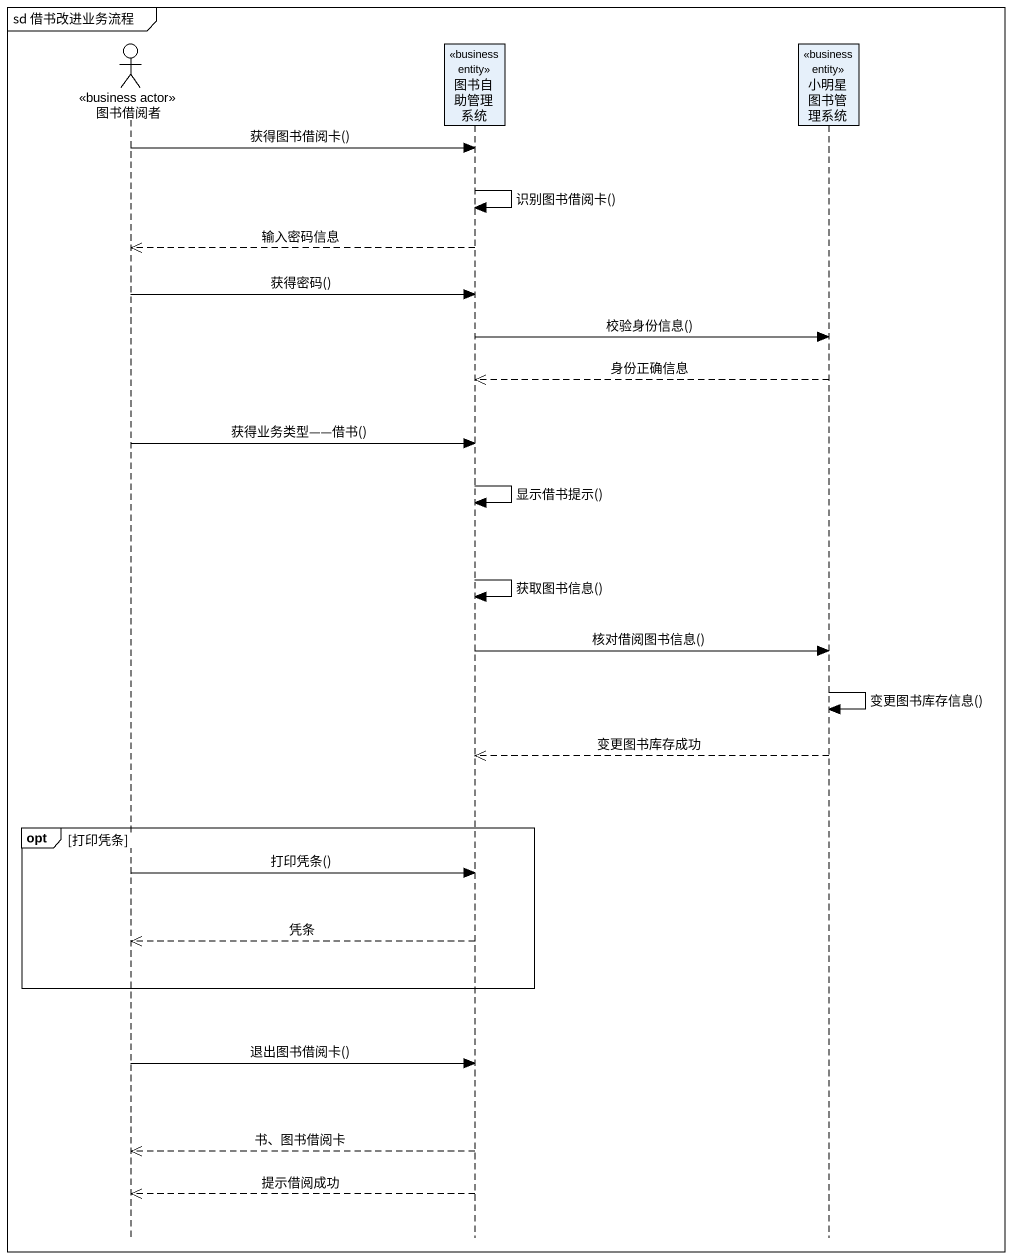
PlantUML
@startuml
mainframe sd 借书改进业务流程
hide footbox
actor 图书借阅者 <<business actor>>
participant 图书自助管理系统 <<business entity>>
participant 小明星图书管理系统 <<business entity>>

图书借阅者 -> 图书自助管理系统 : 获得图书借阅卡()
图书自助管理系统 -> 图书自助管理系统 : 识别图书借阅卡()
图书自助管理系统 -->> 图书借阅者 : 输入密码信息
图书借阅者 -> 图书自助管理系统 : 获得密码()
图书自助管理系统 -> 小明星图书管理系统 : 校验身份信息()
小明星图书管理系统 -->> 图书自助管理系统 : 身份正确信息
图书借阅者 -> 图书自助管理系统 : 获得业务类型——借书()
图书自助管理系统 -> 图书自助管理系统 : 显示借书提示()
图书自助管理系统 -> 图书自助管理系统 : 获取图书信息()
图书自助管理系统 -> 小明星图书管理系统 : 核对借阅图书信息()
小明星图书管理系统 -> 小明星图书管理系统 : 变更图书库存信息()
小明星图书管理系统 -->> 图书自助管理系统 : 变更图书库存成功
opt 打印凭条
  图书借阅者 -> 图书自助管理系统 : 打印凭条()
  图书自助管理系统 -->> 图书借阅者 : 凭条
end
图书借阅者 -> 图书自助管理系统 : 退出图书借阅卡()
图书自助管理系统 -->> 图书借阅者 : 书、图书借阅卡
图书自助管理系统 -->> 图书借阅者 : 提示借阅成功
@enduml
